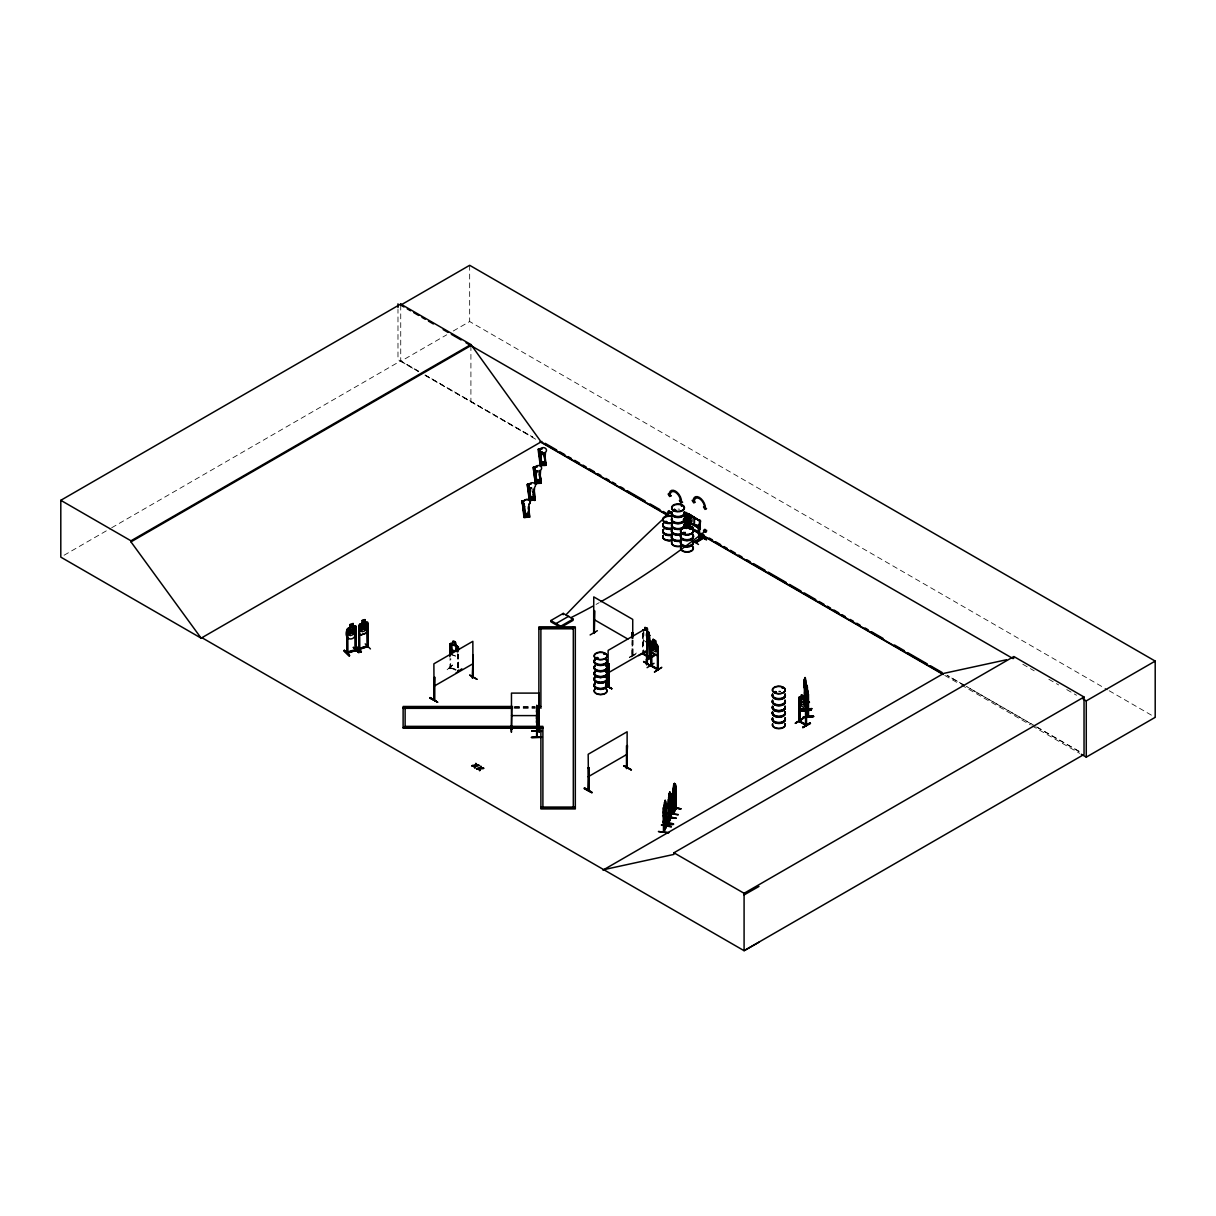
<?xml version="1.0" encoding="UTF-8"?>
<svg xmlns="http://www.w3.org/2000/svg" width="1216" height="1216" viewBox="0 0 1216 1216"><rect width="100%" height="100%" fill="white"/><g stroke="black" fill="none" stroke-linecap="round" stroke-linejoin="round"><path stroke-width="0.75" stroke-dasharray="5 3.75" d="M450.498 667.523L450.726 668.359L449.768 667.174L449.768 668.025L455.802 670.244M632.062 639.905L632.001 655.211L632.943 654.527M631.97 655.166L632.32 639.753M452.61 664.954L446.576 670.229L452.23 665.182M452.61 665.258L447.002 669.955M632.578 654.74L633.065 655.454L636.561 652.931M629.326 657.187L636.606 653.007M629.295 657.643L632.806 655.591M631.165 657.005L635.512 654.466M64.083 555.241L110.033 528.702M111.674 527.759L400.733 360.863L418.684 371.23M400.733 305.094L400.733 361.334L446.698 334.81M453.249 331.01L469.665 321.541L1107.518 689.806M643.325 640.376L642.58 633.49M449.966 667.006L450.832 667.295M449.966 667.827L455.985 670.062M450.057 667.037L449.92 668.086L450.057 658.479M450.589 668.329L450.832 658.768M632.001 654.39L632.806 654.786M514.459 706.481L535.222 706.481M514.459 707.18L535.222 707.18M514.459 707.636L535.222 707.636M514.459 708.335L535.222 708.335M450.802 654.254L457.368 656.686M450.726 654.314L457.368 656.853L458.326 654.36L458.356 671.202M455.985 669.484L450.726 667.766L455.802 669.651M418.441 371.366L397.982 359.602L397.982 309.411M424.992 375.136L532.912 437.198L425.22 374.999M964.942 685.642L946.96 675.29L964.896 685.657M1035.257 726.074L966.583 686.569L1035.074 726.18M1036.883 727.001L1081.039 752.4M1109.174 690.749L1155.2 717.334M1022.823 664.255L1034.208 670.822M1048.846 679.273L1058.619 684.912M1066.751 689.609L1076.51 695.248M1036.701 727.107L1080.766 752.552M400.733 361.334L418.684 371.701M425.22 375.47L536.727 439.842M944.771 675.427L959.576 683.985M961.233 684.927L1030.332 724.827M1031.974 725.785L1079.686 753.327M643.462 640.27L646.228 641.866M643.872 632.259L643.872 635.71M643.538 631.621L643.538 648.493M643.279 631.773L643.279 648.645M642.884 633.11L642.884 648.113M642.626 633.262L642.626 648.265M632.989 640.133L632.989 655.409M632.73 640.285L632.73 654.74M470.911 345.602L470.911 401.842M469.665 265.301L469.665 321.541M458.554 654.147L458.554 669.15M457.763 653.858L457.763 668.861M457.581 654.026L457.581 669.028M599.214 602.65A566.58 259.358 -50.2 0 1 596.053 604.413M678.011 509.078A6.43 3.709 0 0 1 679.683 509.215M778.818 691.433A6.536 3.77 0 0 1 780.52 691.57M778.818 691.129A6.445 3.724 0 0 1 780.49 691.25"/><path stroke-width="1.5" d="M536.651 716.437L536.773 711.223L536.758 712.044M536.59 717.227L536.636 718.762L536.697 713.442M531.681 737.519C563.996 736.82 509.58 737.747 542.017 737.291M536.727 714.628L536.575 722.578L536.682 720.495M536.636 712.211L536.727 710.129M536.697 711.466L536.818 709.247M536.788 713.746L536.758 717.79M536.803 712.91L536.636 708.594M536.773 717.683L536.636 718.55M536.849 714.932L536.803 713.944M536.575 711.466L536.788 705.402L537.214 731.865L536.773 730.998M536.697 708.274L536.788 705.402L536.651 736.668M536.697 735.771L537.092 736.668M536.742 731.91L537.198 731.287L537.031 737.246L536.834 708.852M536.682 737.185L536.727 731.409M664.103 810.297L664.483 812.866M525.008 515.28L524.278 504.351A3.45 2.797 -7.5 0 1 524.278 500.369A3.45 2.797 -7.5 0 1 529.127 500.156A3.45 2.797 -7.5 0 1 529.127 504.138L528.443 515.128L524.993 515.158M533.885 498.271L534.584 487.282A3.45 2.797 -7.5 0 0 534.599 483.421A3.45 2.797 -7.5 0 0 529.735 483.634A3.45 2.797 -7.5 0 0 529.735 487.616L530.45 498.423M536.469 481.369L535.739 470.44A3.45 2.797 -7.5 0 1 535.739 466.458A3.45 2.797 -7.5 0 1 540.603 466.245A3.45 2.797 -7.5 0 1 540.603 470.227L539.889 481.095M544.783 463.296L545.467 452.306A3.45 2.797 -7.5 0 0 545.467 448.324A3.45 2.797 -7.5 0 0 540.618 448.537A3.45 2.797 -7.5 0 0 540.618 452.519L541.348 463.448M664.483 814.127L664.939 815.769L664.726 813.246M665.623 818.277L665.897 814.933M665.228 803.062C663.814 802.742 667.265 791.236 664.24 818.642L666.11 809.582M668.116 806.573L668.496 808.777L670.837 800.994M670.563 804.338L670.73 800.979M675.351 795.051C676.719 784.29 673.573 805.402 672.904 797.286M524.491 506.844L524.75 506.525M665.851 826.059L666.535 825.497L663.434 831.866M664.118 831.546L664.21 807.546M665.806 826.743L666.535 826.318L663.845 831.987L664.27 804.962M665.851 826.758L666.125 803.806L666.55 826.424L664.118 830.832M668.222 799.216L668.207 823.43L670.989 817.532M671.202 795.279L670.533 818.17M668.815 800.402L668.542 823.475L671.217 816.894L670.578 817.486M676.05 808.564L676.005 807.606L672.934 813.99M675.321 808.868L675.974 785.992M658.51 831.562C676.856 833.34 666.87 832.884 658.525 831.486M663.237 822.974C690.582 823.673 654.102 828.613 665.502 818.216L663.389 822.214M663.374 822.594L673.345 823.794M678.133 814.507L668.04 813.626M678.133 814.902L668.177 812.911M669.347 513.198C670.882 508.638 671.734 515.31 669.347 513.198A1747.863 573.982 -28.4 0 0 665.41 516.846M700.021 528.337L691.372 523.625M806.01 694.336L807.804 702.179L808.138 699.99M698.926 525.403L698.805 540.497L699.018 525.646M664.134 815.328L663.754 818.459L664.027 817.73M664.878 806.588L664.878 807.5C663.465 801.329 664.103 821.666 664.833 808.792C666.125 816.24 665.775 793.227 664.377 808.64M665.532 808.336L664.27 813.261L663.83 811.999M526.741 513.456C527.364 516.526 525.996 512.909 527.151 513.806M532.699 497.922L532.289 496.63M532.061 497.952L532.258 496.721M538.11 481.11L538.202 479.545L538.308 481.141M543.491 461.974L542.822 463.068L543.005 461.898M543.248 462.855L543.43 461.776M699.686 520.919L699.641 520.053L699.671 528.291M700.036 529.006L700.386 520.463L700.097 529.051L684.669 519.946M700.401 521.33L688.378 513.638L688.119 514.55L700.37 521.269L688.378 513.638M700.097 528.2L688.378 521.147M663.358 813.185L663.556 811.528M663.647 822.73L663.358 807.804L665.821 801.77L666.307 825.998M668.086 806.649L668.967 796.358L668.663 823.369M673.862 787.071L673.755 784.29L672.98 789.944M597.877 657.81L596.478 657.674M598.044 658.373L597.345 657.461M603.896 654.086L604.869 654.086M604.246 654.238L604.778 653.691M666.748 521.603L664.909 521.74L666.778 521.938M674.439 510.446L674.242 509.458M674.333 510.644L675.534 510.006M681.872 505.461L681.401 506.16M682.115 505.658L681.583 505.491M682.845 533.702L684.258 532.882L683.316 533.718M682.966 532.927L684.152 533.398M684.517 533.444L683.711 532.669L682.693 533.581A6.536 3.77 0 0 0 683.666 532.73M690.217 529.218L691.311 529.218L690.369 528.899M775.413 692.269C776.462 690.278 774.425 694.473 775.246 691.524M776.112 692.558L776.218 691.782M782.177 688.043L783.104 688.15L782.618 687.496M783.134 687.891L782.344 687.952M673.786 787.086L673.497 814.082M805.934 689.198L805.585 690.46C803.639 686.827 805.038 667.797 805.934 684.03L806.573 725.359L805.798 724.098L806.466 724.447M669.393 511.799C669.834 508.288 665.882 513.775 668.846 512.605M430.251 697.543L437.608 702.194L430.206 697.908M429.886 698.151L437.562 702.103M591.888 792.194C569.027 778.97 607.483 801.496 584.182 788.622M584.501 788.363L591.858 792.558M705.189 531.225C705.599 535.146 708.214 527.546 705.189 531.225A566.58 259.358 -50.2 0 1 600.795 601.753M698.486 544.449L692.907 540.922M353.111 626.27L353.111 623.504L350.117 624.431L350.208 627.258L347.183 629.158L347.031 653.387C344.341 651.35 366.305 647.474 347.031 652.566M354.981 649.906L355.984 649.587M347.244 652.536L347.092 653.402L355.984 650.408M359.024 649.511L367.886 646.562L367.946 622.425L366.852 621.741L360.012 624.021L359.13 625.374L358.933 649.542C355.741 648.69 379.438 642.428 358.978 648.736M351.515 630.101L349.114 628.505L350.953 631.058L349.022 634.995L351.576 631.454C352.67 635.451 356.212 632.791 352.169 630.678L354.023 626.863L351.576 629.888M363.417 626.392L365.925 623.033L364.055 626.833C367.87 629.006 364.678 631.575 363.478 627.623L360.924 631.15L362.839 627.213C357.96 622.318 364.405 625.647 363.341 626.346M355.893 633.658C353.476 643.142 342.608 638.856 347.274 629.158M355.042 636.789L356.045 633.703M367.779 629.827L366.806 632.822L360.042 635.254L359.07 632.746L360.042 635.254L366.882 632.898L367.946 629.858M654.314 646.061L656.412 644.875L654.907 647.17L656.488 651.366L654.421 647.49C653.463 651.259 650.651 648.234 653.904 646.578L652.414 642.55L654.284 645.833M653.098 642.078L650.712 641.683L651.442 652.278L657.081 655.53L657.978 653.205M806.694 708.609L805.357 711.132L799.733 707.894L799.018 704.702M532.456 497.116L532.274 497.07M344.295 650.302L349.524 655.409L349.022 656.047L343.9 650.803L349.509 655.424M360.924 652.202C359.602 646.38 350.01 643.568 360.97 652.126M361.304 652.019L356.136 646.851L361.41 651.578M543.02 462.612L542.716 462.171M543.522 462.475L543.187 463.22L542.777 461.761M537.928 480.609L538.49 479.636M531.818 496.979L532.41 498.15L532.076 497.298M526.65 515.022L526.574 513.593L527.212 514.87M526.847 513.456L526.908 514.687M475 767.418L475.76 765.578L478.861 765.183L475.76 766.05L475 767.874L474.422 767.068L475 767.874M479.742 770.61L481.186 766.521L479.864 767.98L479.742 770.61L481.186 766.521M475.851 765.67L475.866 763.45L475.122 765.715L471.96 765.654L475.122 765.244L475.015 766.11L471.96 766.126M480.609 766.186L479.864 768.451L476.702 768.862L479.864 767.98M474.422 767.539L475.015 765.639M475.76 766.05L476.444 763.785M479.165 770.275L479.758 768.375M664.377 807.728L665.046 805.646M663.571 811.589L665.866 807.606M664.24 811.27L665.015 809.491M806.846 708.183L806.846 709.065M808.366 715.434L808.518 716.786L808.488 694.23M694.807 541.956L702.058 537.594L694.807 541.485M646.258 651.548L638.613 655.637M647.079 667.66L654.041 663.328M590.125 634.95L597.375 630.709M795.37 723.292L802.636 719.036M664.24 804.931L665.122 800.28L664.422 803.259L664.939 802.134M669.15 793.759L669.666 792.619L669.15 794.686M673.922 784.472C675.488 779.593 675.701 793.197 673.786 795.401L673.345 794.124M669.955 794.474L670.548 793.197L670.609 818.246M673.922 785.399L674.454 783.332M668.511 797.59L670.548 793.197M675.716 809.066L675.23 783.879L673.299 788.302M675.336 783.894L674.637 785.171M666.307 826.819L666.474 803.852M673.254 791.054L673.497 813.261M664.27 811.057L665.091 809.278M663.389 815.161L663.769 817.35L665.836 812.911M666.201 816.559L676.081 818.322L666.064 816.453M670.974 807.272L680.96 808.822L670.837 807.15M670.852 817.714L668.222 823.369L668.709 822.548M675.868 808.138L673.208 813.565M673.436 814.066L676.005 808.503M511.982 729.478L511.51 728.384M538.49 728.901L539.022 729.539L539.022 693.105L511.465 693.105L511.465 729.539M705.006 530.738C706.177 526.832 701.404 532.167 704.596 531.24M669.074 797.438L668.8 804.536L669.545 800.219L670.031 801.861M670.092 801.785L670.29 794.854L669.56 798.958L669.119 797.468M543.37 462.156L542.898 463.129M538.566 480.077L538.384 481.05L538.278 479.666M594.639 632.396L594.32 632.594M594.776 632.472L593.666 633.05L593.758 596.889L632.73 619.385L632.73 638.476M804.521 679.014C806.497 677.95 806.299 698.151 805.402 685.93C804.354 692.588 804.779 672.007 805.387 684.669L805.782 683.164L806.299 725.542L798.927 721.392L799.094 697.224L805.402 699.975L806.208 701.419M800.037 720.814L799.201 720.389M799.946 720.784L798.927 720.571L799.672 721.818L799.946 706.633M805.554 702.62L806.466 702.848L805.554 702.62L805.554 725.207L805.858 724.143M649.526 657.491L649.374 634.98L650.104 657.902L642.945 652.87L642.565 653.919L643.234 653.448M642.534 653.874L649.861 658.054L649.01 632.411M651.654 665.167L650.666 664.924L651.472 665.395M650.788 665.03L651.472 666.216L651.001 643.142L650.986 666.186L643.629 661.534L650.986 666.186M609.049 663.83L608.137 664.058L609.049 663.83L608.638 686.174M647.429 663.419L646.623 664.635L647.094 641.562L647.368 664.24M589.091 767.706L588.179 767.934L589.091 767.706L588.362 790.628L588.909 789.184M699.641 528.489L699.595 527.82M646.258 634.326C647.14 630.663 649.998 633.794 646.775 635.269L648.371 639.464L646.304 635.588M698.151 525.996L698.562 524.552L699.367 525.023L698.562 524.552M699.443 526.072L698.866 525.312L699.671 526.026L698.714 526.406M538.551 706.785L538.597 729.205M665.334 521.436L666.034 521.953M673.664 510.006L674.439 509.474M674.424 510.203L675.275 509.914L674.424 509.61M682.906 533.581L684.456 533.338M597.178 657.598L596.585 658.19M359.237 625.374L360.012 624.021M663.693 830.619L664.164 831.546M647.307 639.905L648.493 638.385L648.493 633.217L647.307 631.606C648.189 625.282 645.833 632.335 648.979 632.472M684.775 514.718L685.581 513.79L690.05 516.374L691.965 518.867L691.965 521.451L690.05 521.725L685.581 519.141L684.775 517.302M675.549 808.488L672.934 813.17L673.679 813.686L673.603 791.114M675.777 808.99L675.61 784.29M543.491 463.114L542.883 462.627M437.517 702.194L430.16 697.999M699.519 540.162L699.595 521.254M362.17 623.474L360.696 624.872L360.696 630.04L362.17 631.773L364.906 630.861L366.381 628.155L366.381 622.987L364.906 622.546L364.952 619.598L362.018 620.586L362.018 623.352M449.844 651.244L450.665 654.375L449.844 643.826L449.859 656.777M449.783 643.872L452.641 643.948M452.732 650.165L455.407 651.138C458.158 637.686 448.993 637.564 452.732 652.369L451.303 649.633L451.303 644.465L452.732 644.07M456.836 651.67L456.836 646.502L455.559 644.936L458.417 646.973L458.356 650.742M458.417 646.973L450.695 643.218M450.832 645.65L449.859 645.529L450.832 645.65L450.65 655.196M457.763 648.234L458.554 648.523L457.763 648.234L457.763 651.989M458.554 671.019L457.763 670.73M461.837 668.8L455.802 673.238M434.142 677.631L434.066 700.173L434.294 699.306M434.766 699.808L434.796 677.236M608.167 685.672L608.866 685.307M609.003 686.386L608.319 686.751L608.395 664.21M646.486 663.556L646.76 664.635L647.353 641.714M646.486 664.377L647.094 627.897L608.137 650.393L608.061 686.599L609.049 686.326M588.909 790.005L588.088 790.43L588.21 789.549M588.59 789.762L589.167 789.336M626.529 768.254L627.471 767.22L626.407 767.554M627.365 767.326L626.666 767.691M544.54 452.793L546.182 465.318L540.299 465.637L538.11 449.494L541.941 448.993M539.919 449.403L539.114 449.449L541.302 465.591L538.521 448.841L541.941 448.704M539.25 470.41L541.302 483.254L535.374 483.542L533.231 467.415L537.077 466.914M540.618 483.299L540.892 481.475L540.497 482.661L536.15 482.843L535.739 481.703L535.739 483.162L536.469 483.497L534.265 467.4L535.025 467.354L533.976 467.415M540.573 465.424L541.956 465.561M544.13 452.489L545.391 465.378M534.478 498.545L534.888 499.989L529.325 500.582L527.227 484.47L531.058 483.968M527.911 484.454L531.058 483.664M534.736 498.347L529.522 498.575L529.522 497.116L529.918 498.271L534.265 498.074L534.66 496.888L534.478 499.715L530.13 499.898L529.735 498.742L529.735 500.217L530.465 500.551L528.626 484.074L529.963 491.538M529.006 484.394L530.465 500.551M535.694 483.345L537.031 483.466M536.469 483.497L534.645 467.02M524.339 517.241L522.181 500.673L524.689 517.393M524.05 504.822L525.677 517.378L524.886 517.393L523.184 500.931M527.622 483.816L530.009 500.566L531.149 500.49L530.434 495.125M533.474 489.242L534.934 500.141L534.158 500.369M533.307 491.386C534.903 507.969 536.18 498.499 533.885 489.562M523.914 517.454L529.842 517.15L528.428 506.418M528.246 513.638L528.808 517.226L529.431 515.386L524.066 515.432M355.969 650.454L354.935 650.438M367.718 645.833L367.095 646.03C368.524 646.441 367.43 646.471 358.842 649.329M537.928 479.925L538.293 480.958M674.166 509.565L675.594 510.097M666.748 522.181L665.213 522.181M596.676 657.522L596.311 658.373L597.892 658.494M806.786 709.065L805.402 704.885M808.518 716.695L806.071 710.706M650.788 641.759L651.548 641.09L657.978 645.772L657.978 669.955L650.788 665.851M799.854 696.677L799.094 697.224M526.923 513.79L526.482 514.9M683.407 520.053L686.417 521.755L686.675 520.858L683.65 519.141M686.417 521.755L686.675 520.858M472.857 677.479L472.857 654.983L472.568 677.981M472.37 678.057L473.1 655.135M469.741 675.138L477.098 679.334M469.786 675.184L476.733 679.136M433.884 699.884L434.538 677.099M594.016 610.417L594.077 632.867M632.062 638.096L632.32 632.533L632.989 636.53M632.989 632.913L632.062 632.685M644.024 661.762L651.031 666.034M646.441 663.541L647.429 663.343M627.152 767.889L626.483 768.33L626.483 745.834L627.395 745.59L626.666 768.512L627.395 745.59M623.671 765.867L631.423 769.834L624.066 765.639M799.687 721.772L799.946 699.124M795.446 723.398L802.697 718.686L795.446 722.927M799.763 721.225L806.299 724.721M805.737 724.341L799.429 721.24M802.788 727.594L810.069 722.882L802.788 727.594L810.464 723.566L810.054 722.882M810.099 722.942L802.834 727.153M202.038 637.746L201.248 638.218L60.8 557.126L60.8 500.308L400.733 304.046L470.911 344.554L541.09 441.894L668.998 515.751M400.733 304.046L400.733 305.094L469.665 265.301L1155.2 661.094L1155.2 717.334L1086.268 757.127L1081.343 754.27M60.8 500.308L130.978 540.816L470.911 344.554M758.966 942.218L744.086 950.699L201.947 637.701L201.142 638.157L130.978 541.865L470.911 345.602M201.142 638.157L541.88 441.438M684.775 519.08L685.55 520.6L684.699 519.126L684.775 512.635L685.642 512.255L700.051 520.813M688.378 521.907L688.119 521.284M694.366 518.244L691.98 516.01L694.29 518.259L694.29 524.628M684.988 521.527L689.472 524.096L690.43 525.859M694.442 524.689L691.965 524.218L694.442 524.689L694.442 518.198M692.74 527.288L692.816 530.009L692.74 527.288L690.262 525.95M699.018 526.406C693.637 524.461 699.337 525.266 698.166 527.546M696.57 526.391L696.57 525.099M698.045 526.026L698.714 525.19M698.045 525.783L699.17 526.087L699.17 525.145M433.884 686.31L472.857 663.814M550.863 620.54L563.251 613.381L573.086 619.066L573.086 620.358L560.713 627.502L550.863 621.817L550.863 620.54L560.713 626.225L560.713 627.502M698.866 535.39L706.572 539.843L699.261 535.633M694.397 541.728L702.042 537.624M695.613 541.956L702.954 537.776L695.719 542.427M702.924 537.746L695.658 542.336M696.023 542.64L703.289 538.369M556.381 623.367L568.754 616.223M560.713 626.225L573.086 619.066M642.671 629.736L645.149 630.268L645.058 627.35L647.459 628.748M645.058 630.131L643.872 630.542M650.028 635.375L649.116 635.132M655.576 640.65L656.625 650.286L655.424 651.806L653.19 650.514L651.989 647.611L653.098 639.312L655.576 640.65L655.576 643.416L657.05 644.358M649.785 641.349L648.949 643.629L646.228 641.866L649.04 643.583M650.712 641.683L650.742 665.866M608.137 672.889L647.094 650.393M650.712 649.101L651.533 652.232L657.081 655.53M643.355 653.722L650.028 656.959L649.754 658.054M643.279 654.269L643.538 650.362M657.157 668.906L657.902 669.91L657.491 646.897L658.221 669.818L651.001 665.638M658.145 647.277L657.233 647.034M646.365 659.665L653.646 655.409L646.334 660.09L654.041 656.093L653.63 655.409M657.415 669.347L657.491 646.897M654.451 671.992L661.793 667.341L654.542 671.992M588.179 776.766L627.137 754.27M801.481 697.619L801.481 694.853L803.882 696.236L803.882 699.002M799.748 707.879L805.402 710.95M602.954 870.139L943.692 673.406L1006.468 659.756M603.744 869.668L673.922 854.407L673.922 852.781L1013.855 656.518L1084.034 697.026L1084.034 754.437L744.086 950.699L744.086 893.289L1084.034 697.026M1013.855 658.145L1013.065 658.616L466.017 342.775M1083.015 699.002L1086.268 700.887L1155.2 661.094M744.086 894.93L758.966 886.449M526.543 514.216L526.513 513.973M541.074 454.936L541.865 454.708M536.423 472.507L536.119 473.662M347.928 653.114L347.761 630.405L346.94 630.678L346.849 653.205L355.802 650.226M355.817 649.678L355.224 650.727M358.857 649.298L358.842 626.833L359.83 626.742L358.842 626.833M808.564 715.935L806.223 711.056M472.796 676.658L472.431 677.251M608.547 686.706L609.125 685.687M665.699 522.196L666.414 521.436M775.094 691.554L774.972 692.406M533.307 467.446L535.374 483.542M541.576 465.378L539.509 449.099M544.494 465.424L545.771 465.014L545.376 463.57M527.303 484.5L529.69 500.384M527.957 484.47L530.115 500.551M537.077 483.482L536.454 478.07M539.934 483.147L540.223 483.33M541.226 483.284L539.661 470.714M530.678 500.354L528.626 484.074M533.824 500.202L533.17 494.654M528.154 517.256L528.838 517.195M608.79 686.174L608.79 663.678M627.03 767.965L627.137 731.774L588.179 754.27L588.544 790.552M588.711 790.081L588.833 767.554M364.906 619.78L362.018 620.586M353.111 623.504L353.005 626.392L356.045 626.27L355.847 650.514L355.71 627.76L354.905 628.034L354.981 650.727M348.217 627.988L354.966 625.738L355.938 626.346M366.806 624.188L367.779 624.097L366.806 624.188L367.095 646.851M353.81 647.566L358.978 652.734L353.37 647.596M365.21 643.887L370.439 648.918M355.802 649.405L354.814 650.56M530.678 489.486L529.933 490.215L530.845 490.99M673.998 510.021L675.062 510.462M698.714 539.706L699.58 540.056M698.942 540.421L698.197 525.935M355.665 649.42L355.665 650.241M472.933 677.434L472.857 641.318L433.884 663.814L434.066 700.173M347.639 652.916L348.034 652.475M684 524.993L686.31 524.826L684 521.968M799.201 721.21L806.466 725.359M642.808 653.691L649.298 656.625M475.851 765.198L478.861 765.183M471.96 765.654L478.861 765.654M480.594 767.934L483.603 768.39L480.487 768.786M476.702 768.39L483.603 768.39M476.702 768.862L479.758 768.846M480.487 768.314L483.603 767.919M806.33 685.018L807.424 687.01L807.318 698.09L806.284 693.135M806.193 725.542L806.755 686.584M804.171 686.706C805.995 693.394 806.816 693.47 806.071 694.549L804.278 686.69M806.558 689.046L807.318 695.886L806.649 694.093M807.454 689.746L808.169 716.832L806.436 711.071M807.804 691.007L806.147 686.675M808.047 692.649L808.017 716.71M806.132 697.695L807.804 702.179M805.98 702.802L809.476 702.24L806.102 703.122M806.071 702.985L809.354 702.346M801.557 709.323L811.771 708.852L801.572 709.399M811.68 708.502L801.678 710.098M811.194 710.19L800.994 711.254L811.087 709.992M800.979 711.284L811.209 709.87M813.504 716.498C782.146 719.386 834.586 714.187 803.411 717.744M803.305 717.014L813.398 715.783M803.305 717.41L813.413 716.148M541.865 454.465L540.862 455.59M536.986 472.401L535.998 473.51M623.732 765.761L631.074 769.91M674.606 510.218L674.774 510.203A6.536 3.77 0 0 0 673.39 510.811M674.606 510.538L674.834 510.522A6.445 3.724 0 0 0 673.451 511.206M594.426 610.934L594.274 633.43L594.685 610.797M643.355 654.299L643.279 650.514M649.374 657.491L649.374 642.489M669.818 794.626L670.259 799.763L668.998 804.688L668.557 803.411M542.306 451.714L538.87 451.577M542.518 453.051L539.083 453.507L542.518 453.355M542.397 464.725L542.397 462.262L543.962 462.186L543.978 464.801M543.978 462.338L542.397 462.262M541.242 465.576L540.618 463.767L541.014 464.922L545.376 464.74L545.163 463.098L540.801 463.296L540.406 462.141L540.406 463.6L545.558 463.372M536.134 483.512L533.642 466.777L537.077 466.625M537.639 470.987L534.204 471.428L537.639 471.276M540.284 479.849L540.679 481.308L535.526 481.521L535.526 480.062L535.922 481.217L540.284 481.019L540.284 479.849L540.497 482.661M537.518 480.183C541.53 480.001 534.858 479.97 537.518 482.646M531.635 488.026L528.2 488.467L531.635 488.33M531.498 499.7L531.498 497.238L533.079 497.162L533.094 499.776M533.094 497.314L531.498 497.238M526.057 514.094C528.565 512.726 528.595 517.91 526.057 516.557L526.072 514.231M527.364 514.991L524.461 515.128L524.066 513.973L524.917 517.408M511.936 706.77L511.465 729.478M511.419 731.895L511.146 727.822M539.068 725.922L539.083 732.351L539.326 727.822M538.87 627.638L575.32 627.638M538.87 628.094L573.314 628.094M538.87 628.809L573.314 628.809M512.574 706.481L403.119 706.481L403.119 728.232L542.898 728.232M538.87 706.481L540.892 706.481M403.119 707.636L512.574 707.636M403.119 708.335L512.574 708.335M511.465 715.601L539.022 715.601M405.126 726.362L542.898 726.362L542.898 807.758M403.119 727.518L542.898 727.518M540.892 807.059L575.32 807.059M540.892 807.758L575.32 807.758M540.892 808.214L575.32 808.214M536.575 711.39L536.682 713.062M531.848 731.074L542.184 731.196M684.076 525.966L686.842 525.722L689.335 528.854M674.834 509.474L675.564 509.945M806.284 687.967L806.725 685.064M670.837 793.577L670.578 818.307M670.867 807.47L680.975 808.853M663.48 815.252L663.662 817.334M666.079 816.757L676.035 817.988M671.354 826.895L661.352 825.026L671.338 826.561M535.754 483.33L533.642 466.777M536.378 483.497L534.265 467.4M353.005 626.392L354.479 626.833L354.479 632.001L353.005 634.691L350.269 635.618L348.794 633.886L348.794 628.718L350.269 627.304L350.269 624.538M683.985 521.086L686.827 524.567C689.715 522.789 690.977 526.209 687.39 525.479L689.609 528.276M452.732 641.303L455.407 642.291M452.732 644.997L455.407 645.97M799.322 721.24L799.018 698.896L799.687 699.276M457.581 670.898L458.234 670.366M683.407 519.293L686.417 520.995M683.65 519.901L686.675 521.618M683.65 526.634L686.675 528.352M683.407 526.786L686.417 528.504M605.933 685.018L611.861 688.773L605.583 685.642M605.933 685.338L611.8 688.727L605.69 685.262M400.733 305.094L404.001 306.979M407.269 308.864L410.537 310.749M413.79 312.634L418.684 315.461M421.952 317.346L425.22 319.23M428.488 321.115L433.382 323.942M443.171 329.597L448.066 332.424M451.334 334.309L461.122 339.948M700.431 521.193L699.671 520.205M698.349 525.616L699.17 526.087M692.862 523.731L700.431 528.094M684.669 519.855L689.548 522.667L690.262 528.534M545.163 443.323L556.639 449.95M559.922 451.85L564.847 454.693M568.115 456.578L571.398 458.478M574.682 460.362L579.606 463.205M582.89 465.105L586.158 467.005M589.441 468.89L594.366 471.732M597.649 473.632L600.917 475.517M605.842 478.359L609.125 480.259M612.408 482.144L615.676 484.044M620.601 486.886L623.884 488.771M627.167 490.671L645.21 501.083M650.119 503.926L659.969 509.61M663.237 511.495L668.162 514.338M694.397 529.492L697.68 531.377M700.963 533.277L704.246 535.177M709.156 538.004L712.439 539.904M715.722 541.804L720.647 544.646M723.93 546.531L727.198 548.431M730.482 550.316L735.406 553.158M738.69 555.058L741.958 556.943M746.882 559.786L750.166 561.686M753.449 563.57L764.925 570.198M768.208 572.098L786.25 582.51M789.518 584.41L801.01 591.037M804.278 592.922L815.769 599.564M819.037 601.449L823.962 604.291M827.245 606.191L830.528 608.076M833.811 609.976L838.721 612.818M842.004 614.703L845.287 616.603M850.197 619.446L853.48 621.33M856.763 623.23L860.046 625.115M864.971 627.958L868.239 629.858M871.522 631.742L882.998 638.385M894.49 645.012L904.324 650.682M907.607 652.582L927.291 663.936M930.559 665.836L942.05 672.463M691.965 529.006L942.886 673.877M540.01 441.742L668.359 515.842M693.029 530.085L943.13 674.485M801.481 695.035L803.73 696.327L804.931 700.72L804.931 705.888L803.73 707.408L801.481 706.116L800.295 703.213L801.481 694.853M798.988 699.899L806.208 704.034M645.058 627.547L647.307 628.839M593.758 619.385L627.866 639.069M646.73 660.303L653.691 655.789M657.415 668.754L651.472 665.623L657.78 669.074M673.922 852.781L744.086 893.289M476.444 764.256L475.866 763.45M665.167 522.302L665.274 521.998M522.181 500.977L524.674 517.408M593.758 633.08L593.682 632.198M364.952 619.598L364.998 622.425M359.07 625.313L359.237 632.746M355.71 627.76L354.905 628.034M347.761 630.405L346.94 630.678M353.309 647.262L358.477 652.43M349.524 655.88L344.356 650.241M806.071 711.527L806.573 688.256L806.725 695.202L807.135 693.576C807.728 706.633 808.199 686.067 807.12 692.314L806.755 688.91M648.903 632.518L649.694 641.288M804.916 677.601L805.463 680.443L805.038 679.303M806.618 685.079L807.196 688.089L806.77 686.949M806.208 686.098L806.938 687.982M347.274 636.53L348.217 638.978M805.25 680.61L805.022 677.586M544.084 452.656L545.71 465.181M544.084 454.632L544.783 460.013M538.794 449.479L540.907 465.591M538.521 448.841L540.679 465.409M539.539 470.744L541.166 483.269M539.205 472.568L539.919 477.934M539.311 474.346L539.782 477.918M539.083 482.585L539.083 480.122M535.511 470.911L535.967 474.514M533.201 489.607L534.599 500.354M533.11 491.386L534.25 500.354L533.125 496.812M529.127 504.138L529.158 504.26A3.45 2.797 -7.5 0 0 529.158 500.278A3.45 2.797 -7.5 0 0 524.294 500.49A3.45 2.797 -7.5 0 0 524.294 504.473L524.278 504.351M528.261 507.893L529.477 517.013M522.12 501.144L524.005 517.454M811.771 708.837L801.572 709.718M511.389 725.922L511.419 732.351M1086.268 700.887L1086.268 757.127M804.825 692.649L804.825 700.142M804.627 692.117L804.627 701.495M804.475 700.188L804.278 679.273L804.202 686.751M672.904 789.898L672.98 814.127M669.925 794.641L669.849 791.692L669.104 796.404M663.389 807.774L663.48 832.002M653.19 639.266L653.19 642.215M651.654 649.146L651.73 666.064M647.307 632.518L647.307 637.686M646.897 629.979L645.468 628.231L645.468 629.158M632.32 632.533L632.32 637.944M588.438 768.086L588.438 790.582M573.314 626.939L573.314 807.758M563.251 613.381L563.251 614.673M545.376 464.74L545.558 461.913L545.163 463.098M540.892 628.094L540.892 708.335M540.892 727.518L540.892 808.929L575.32 808.929L575.32 626.939L538.87 626.939L538.87 707.18M529.218 515.204L529.218 513.745L528.823 514.93M529.036 515.402L529.036 516.572L524.674 516.754L524.674 515.584M458.645 670.229L458.447 671.232M455.559 642.17L455.468 644.997M405.126 707.636L405.126 728.232M397.982 303.833L397.982 307.557M367.612 623.914L367.749 646.669M359.647 626.559L359.799 649.329M130.978 540.816L130.978 541.865M566.002 614.81A1747.863 573.982 -28.4 0 1 662.811 519.293M592.891 606.161A566.58 259.358 -50.2 0 1 570.927 617.652M692.634 540.998A6.536 3.77 0 0 1 686.979 546.653A6.536 3.77 0 0 1 681.31 540.998M692.542 541.378A6.43 3.709 0 0 1 686.979 546.957A6.43 3.709 0 0 1 681.401 541.378M692.512 546.242A6.399 3.694 0 0 1 686.979 551.79A6.399 3.694 0 0 1 681.431 546.242M692.542 546.592A6.43 3.709 0 0 1 686.979 552.17A6.43 3.709 0 0 1 681.401 546.592M692.634 534.782A6.536 3.77 0 0 1 686.979 540.451A6.536 3.77 0 0 1 681.31 534.782M682.358 534.006A6.536 3.77 0 0 1 685.277 533.034M692.558 540.345A6.445 3.724 0 0 1 686.979 545.923A6.445 3.724 0 0 1 681.386 540.345A6.536 3.77 0 0 1 674.029 540.041A6.536 3.77 0 0 1 671.703 536.074M692.558 535.177A6.445 3.724 0 0 1 686.979 540.755A6.445 3.724 0 0 1 681.386 535.177M682.419 534.402A6.445 3.724 0 0 1 685.307 533.444M692.634 540.679A6.536 3.77 0 0 1 686.979 546.334A6.536 3.77 0 0 1 681.31 540.679M692.634 534.462A6.536 3.77 0 0 1 686.979 540.132A6.536 3.77 0 0 1 681.31 534.462A6.536 3.77 0 0 1 674.029 534.158A6.536 3.77 0 0 1 671.703 530.191M682.358 533.687A6.536 3.77 0 0 1 685.277 532.714M692.542 534.143A6.43 3.709 0 0 1 686.979 539.706A6.43 3.709 0 0 1 681.401 534.143A6.536 3.77 0 0 1 674.029 533.839A6.536 3.77 0 0 1 671.703 529.872M682.419 533.368A6.43 3.709 0 0 1 685.307 532.41M672.554 534.751A6.536 3.77 0 0 1 664.666 534.158A6.536 3.77 0 0 1 663.632 529.598M672.494 523.123A6.399 3.694 0 0 1 662.887 519.916A6.399 3.694 0 0 1 672.494 516.724M672.494 539.889A6.399 3.694 0 0 1 665.395 539.63A6.399 3.694 0 0 1 663.1 535.739A6.46 3.724 0 0 0 665.365 539.782A6.46 3.724 0 0 0 672.524 540.056M672.554 528.55A6.536 3.77 0 0 1 664.666 527.942A6.536 3.77 0 0 1 663.632 523.397M672.554 534.432A6.536 3.77 0 0 1 664.666 533.824A6.536 3.77 0 0 1 663.632 529.279M672.554 528.23A6.536 3.77 0 0 1 664.666 527.622A6.536 3.77 0 0 1 663.632 523.078M672.509 528.854A6.445 3.724 0 0 1 665.365 528.595A6.445 3.724 0 0 1 663.07 524.674M672.509 527.805A6.43 3.709 0 0 1 665.38 527.546A6.43 3.709 0 0 1 663.085 523.64M672.509 535.055A6.43 3.709 0 0 1 665.38 534.797A6.43 3.709 0 0 1 663.085 530.875M672.509 534.022A6.445 3.724 0 0 1 665.365 533.748A6.445 3.724 0 0 1 663.07 529.842M672.509 540.269A6.43 3.709 0 0 1 665.38 539.995A6.43 3.709 0 0 1 663.085 536.089M684.213 523.944A6.414 3.709 0 0 1 678.011 528.61A6.414 3.709 0 0 1 671.81 523.944M684.319 512.498A6.536 3.77 0 0 1 678.011 517.241A6.536 3.77 0 0 1 671.703 512.498M684.243 512.878A6.445 3.724 0 0 1 678.011 517.56A6.445 3.724 0 0 1 671.794 512.878M684.319 512.179A6.536 3.77 0 0 1 678.011 516.922A6.536 3.77 0 0 1 671.703 512.179M673.39 510.492A6.536 3.77 0 0 1 674.743 509.884M684.228 511.83A6.43 3.709 0 0 1 678.011 516.511A6.43 3.709 0 0 1 671.794 511.83M673.466 510.173A6.43 3.709 0 0 1 674.804 509.58M684.243 519.08A6.445 3.724 0 0 1 678.011 523.762A6.445 3.724 0 0 1 671.794 519.08M684.319 518.7A6.536 3.77 0 0 1 678.011 523.458A6.536 3.77 0 0 1 671.703 518.7M684.319 518.381A6.536 3.77 0 0 1 678.011 523.138A6.536 3.77 0 0 1 671.703 518.381M684.243 518.046A6.445 3.724 0 0 1 678.011 522.728A6.445 3.724 0 0 1 671.794 518.046M684.243 524.294A6.445 3.724 0 0 1 678.011 528.975A6.445 3.724 0 0 1 671.794 524.294M684.213 524.841A6.414 3.709 0 0 1 678.011 529.507A6.414 3.709 0 0 1 671.81 524.841M681.218 545.786A6.399 3.694 0 0 1 674.12 545.513A6.399 3.694 0 0 1 671.825 541.622M684.243 524.522A6.46 3.724 0 0 1 678.011 529.218A6.46 3.724 0 0 1 671.779 524.522M683.59 533.383A6.445 3.724 0 0 1 682.571 534.158M681.234 534.751A6.445 3.724 0 0 1 674.09 534.478A6.445 3.724 0 0 1 671.794 530.571M683.59 532.35A6.43 3.709 0 0 1 682.556 533.11M681.234 533.702A6.43 3.709 0 0 1 674.105 533.429A6.43 3.709 0 0 1 671.794 529.522M681.234 540.953A6.43 3.709 0 0 1 674.105 540.679A6.43 3.709 0 0 1 671.794 536.773M681.279 540.649A6.536 3.77 0 0 1 674.029 540.375A6.536 3.77 0 0 1 671.703 536.393M681.234 539.919A6.445 3.724 0 0 1 674.09 539.646A6.445 3.724 0 0 1 671.794 535.724M683.666 533.049A6.536 3.77 0 0 1 682.632 533.839M681.234 546.166A6.43 3.709 0 0 1 674.105 545.893A6.43 3.709 0 0 1 671.794 541.986M785.05 694.929A6.445 3.724 0 0 1 778.818 699.61A6.445 3.724 0 0 1 772.601 694.929M785.05 693.895A6.445 3.724 0 0 1 778.818 698.577A6.445 3.724 0 0 1 772.601 693.895M785.05 701.13A6.445 3.724 0 0 1 778.818 705.827A6.445 3.724 0 0 1 772.601 701.13M785.141 700.766A6.536 3.77 0 0 1 778.818 705.508A6.536 3.77 0 0 1 772.51 700.766M785.141 700.446A6.536 3.77 0 0 1 778.818 705.189A6.536 3.77 0 0 1 772.51 700.446M785.034 700.097A6.43 3.709 0 0 1 778.818 704.778A6.43 3.709 0 0 1 772.616 700.097M785.141 694.549A6.536 3.77 0 0 1 778.818 699.306A6.536 3.77 0 0 1 772.51 694.549M785.141 694.23A6.536 3.77 0 0 1 778.818 698.987A6.536 3.77 0 0 1 772.51 694.23M785.065 706.587A6.46 3.724 0 0 1 778.818 711.284A6.46 3.724 0 0 1 772.586 706.587M772.631 706.906A6.399 3.694 0 0 0 778.818 711.573A6.399 3.694 0 0 0 785.004 706.906A6.414 3.709 0 0 1 778.818 711.558A6.414 3.709 0 0 1 772.631 706.906M785.019 723.672A6.414 3.709 0 0 1 778.818 728.338A6.414 3.709 0 0 1 772.631 723.672M785.05 712.622A6.445 3.724 0 0 1 778.818 717.303A6.445 3.724 0 0 1 772.601 712.622M785.05 711.588A6.445 3.724 0 0 1 778.818 716.27A6.445 3.724 0 0 1 772.601 711.588M785.05 718.823A6.445 3.724 0 0 1 778.818 723.52A6.445 3.724 0 0 1 772.601 718.823M785.141 718.458A6.536 3.77 0 0 1 778.818 723.201A6.536 3.77 0 0 1 772.51 718.458M785.141 718.139A6.536 3.77 0 0 1 778.818 722.882A6.536 3.77 0 0 1 772.51 718.139M785.034 717.79A6.43 3.709 0 0 1 778.818 722.471A6.43 3.709 0 0 1 772.616 717.79M785.141 712.242A6.536 3.77 0 0 1 778.818 716.999A6.536 3.77 0 0 1 772.51 712.242M785.141 711.922A6.536 3.77 0 0 1 778.818 716.68A6.536 3.77 0 0 1 772.51 711.922M785.05 724.037A6.445 3.724 0 0 1 778.818 728.718A6.445 3.724 0 0 1 772.601 724.037M606.252 665.79A6.536 3.77 0 0 1 600.598 671.445A6.536 3.77 0 0 1 594.928 665.79M606.161 666.186A6.43 3.709 0 0 1 600.598 671.749A6.43 3.709 0 0 1 595.019 666.186M606.191 671.627A6.46 3.724 0 0 1 600.598 677.221A6.46 3.724 0 0 1 595.004 671.627M606.252 659.589A6.536 3.77 0 0 1 600.598 665.243A6.536 3.77 0 0 1 594.928 659.589M606.161 665.137A6.43 3.709 0 0 1 600.598 670.715A6.43 3.709 0 0 1 595.019 665.137M606.161 659.969A6.43 3.709 0 0 1 600.598 665.547A6.43 3.709 0 0 1 595.019 659.969M606.252 665.471A6.536 3.77 0 0 1 600.598 671.126A6.536 3.77 0 0 1 594.928 665.471M606.252 659.27A6.536 3.77 0 0 1 600.598 664.924A6.536 3.77 0 0 1 594.928 659.27M606.161 658.935A6.43 3.709 0 0 1 600.598 664.498A6.43 3.709 0 0 1 595.019 658.935M606.252 683.483A6.536 3.77 0 0 1 600.598 689.138A6.536 3.77 0 0 1 594.928 683.483M606.176 683.878A6.445 3.724 0 0 1 600.598 689.457A6.445 3.724 0 0 1 595.004 683.878M606.191 688.849A6.46 3.724 0 0 1 600.598 694.442A6.46 3.724 0 0 1 595.004 688.849M606.191 689.062A6.46 3.724 0 0 1 600.598 694.655A6.46 3.724 0 0 1 595.004 689.062M606.252 677.282A6.536 3.77 0 0 1 600.598 682.936A6.536 3.77 0 0 1 594.928 677.282M606.161 682.83A6.43 3.709 0 0 1 600.598 688.408A6.43 3.709 0 0 1 595.019 682.83M606.161 677.662A6.43 3.709 0 0 1 600.598 683.24A6.43 3.709 0 0 1 595.019 677.662M606.252 683.164A6.536 3.77 0 0 1 600.598 688.818A6.536 3.77 0 0 1 594.928 683.164M606.252 676.962A6.536 3.77 0 0 1 600.598 682.617A6.536 3.77 0 0 1 594.928 676.962M606.161 676.628A6.43 3.709 0 0 1 600.598 682.191A6.43 3.709 0 0 1 595.019 676.628M691.326 517.697L688.94 518.29L691.281 522.029L688.438 518.548L685.763 518.791L685.702 517.834L687.876 517.636L685.672 514.094L688.423 517.393L691.326 517.697M531.863 730.877L542.184 731.333L531.863 730.877M673.603 788.728L673.573 795.249L674.333 790.932C675.655 797.62 675.123 777.054 674.348 789.655L673.603 788.728M665.015 814.659L664.24 816.438L665.091 804.126L665.015 814.659M669.818 795.538L668.998 802.469L669.818 795.538M674.606 786.25L673.786 793.182L674.606 786.25M364.967 623.367L364.906 628.642L362.17 629.554L362.17 624.386L364.906 623.474M706.481 508.622L705.006 509.413L703.517 506.92L704.55 507.513A7.25 4.18 60 0 0 699.428 498.636A7.25 4.18 60 0 0 694.29 501.6L695.309 502.178L693.743 502.922L692.162 500.369L693.181 500.946A8.679 5.016 60 0 1 699.322 497.405A8.679 5.016 60 0 1 705.462 508.045L706.481 508.622M671.141 495.733L669.636 496.523L668.162 494.046L669.18 494.623A8.679 5.062 59.6 0 1 675.366 491.051A8.679 5.062 59.6 0 1 681.568 501.646L682.586 502.238L681.006 502.968L679.41 500.43L680.443 501.007A7.25 4.226 59.6 0 0 675.275 492.161A7.25 4.226 59.6 0 0 670.107 495.155L671.141 495.733M529.158 517.21L528.322 511.83L529.158 517.21M352.518 624.249L350.755 625.769L352.518 624.249M364.42 620.403L362.657 621.923L364.42 620.403M353.005 627.319L350.269 628.231L350.269 633.399L353.005 632.487L353.005 627.319M454.921 642.565L453.218 641.942L454.921 643.492L454.921 642.565M690.05 517.758L685.581 515.174L685.581 517.758L690.05 520.342L690.05 517.758M689.472 525.479L684.988 522.91L684.988 525.479L689.472 528.063L689.472 525.479M692.269 527.562L691.463 527.106L692.269 529.218L692.269 527.562M803.32 696.57L801.891 695.734L803.32 697.482L803.32 696.57M803.73 700.021L801.481 698.729L801.481 703.897L803.73 705.189L803.73 700.021M655.029 640.969L653.585 640.133L655.029 641.896L655.029 640.969M655.424 644.419L653.19 643.127L653.19 648.295L655.424 649.587L655.424 644.419M805.585 683.073L804.916 681.294L805.585 688.241L805.585 683.073M541.546 461.958L540.39 452.99L541.439 461.958M683.742 534.037A6.46 3.724 0 0 0 693.424 530.799A6.46 3.724 0 0 0 683.742 527.577A6.46 3.724 0 0 0 683.742 534.037M683.757 534.538A6.43 3.709 0 0 0 693.409 531.316A6.43 3.709 0 0 0 683.757 528.109A6.43 3.709 0 0 0 683.757 534.538M683.742 534.219A6.46 3.724 0 0 0 693.424 530.982A6.46 3.724 0 0 0 683.742 527.759A6.46 3.724 0 0 0 683.742 534.219M662.857 519.384A6.43 3.709 0 0 0 672.509 522.606A6.445 3.724 0 0 1 662.842 519.414A6.43 3.709 0 0 1 672.509 516.162A6.445 3.724 0 0 0 662.842 519.414M674.789 510.826A6.46 3.724 0 0 0 684.471 507.604A6.46 3.724 0 0 0 674.789 504.382A6.46 3.724 0 0 0 674.789 510.826M674.804 511.313A6.414 3.709 0 0 0 684.426 508.106A6.414 3.709 0 0 0 674.804 504.898A6.414 3.709 0 0 0 674.804 511.313M775.595 693.09A6.46 3.724 0 0 0 785.278 689.852A6.46 3.724 0 0 0 775.595 686.63A6.46 3.724 0 0 0 775.595 693.09M775.61 693.378A6.414 3.709 0 0 0 785.247 690.171A6.414 3.709 0 0 0 775.61 686.964A6.414 3.709 0 0 0 775.61 693.378M778.818 710.646A6.414 3.709 0 0 0 785.019 705.979A6.414 3.709 0 0 1 778.818 710.661A6.414 3.709 0 0 1 772.631 705.994A6.414 3.709 0 0 0 778.818 710.646M597.36 659.026A6.46 3.724 0 0 0 607.042 655.804A6.46 3.724 0 0 0 597.36 652.566A6.46 3.724 0 0 0 597.36 659.026M600.598 676.582A6.414 3.709 0 0 0 606.146 671.019A6.46 3.724 0 0 1 600.598 676.75A6.46 3.724 0 0 1 595.004 671.156A6.414 3.709 0 0 0 600.598 676.582M597.39 659.315A6.414 3.709 0 0 0 607.012 656.108A6.414 3.709 0 0 0 597.39 652.901A6.414 3.709 0 0 0 597.39 659.315M600.598 677.51A6.414 3.709 0 0 0 606.146 671.946A6.414 3.709 0 0 1 600.598 677.525A6.414 3.709 0 0 1 595.034 671.962A6.414 3.709 0 0 0 600.598 677.51"/></g></svg>
